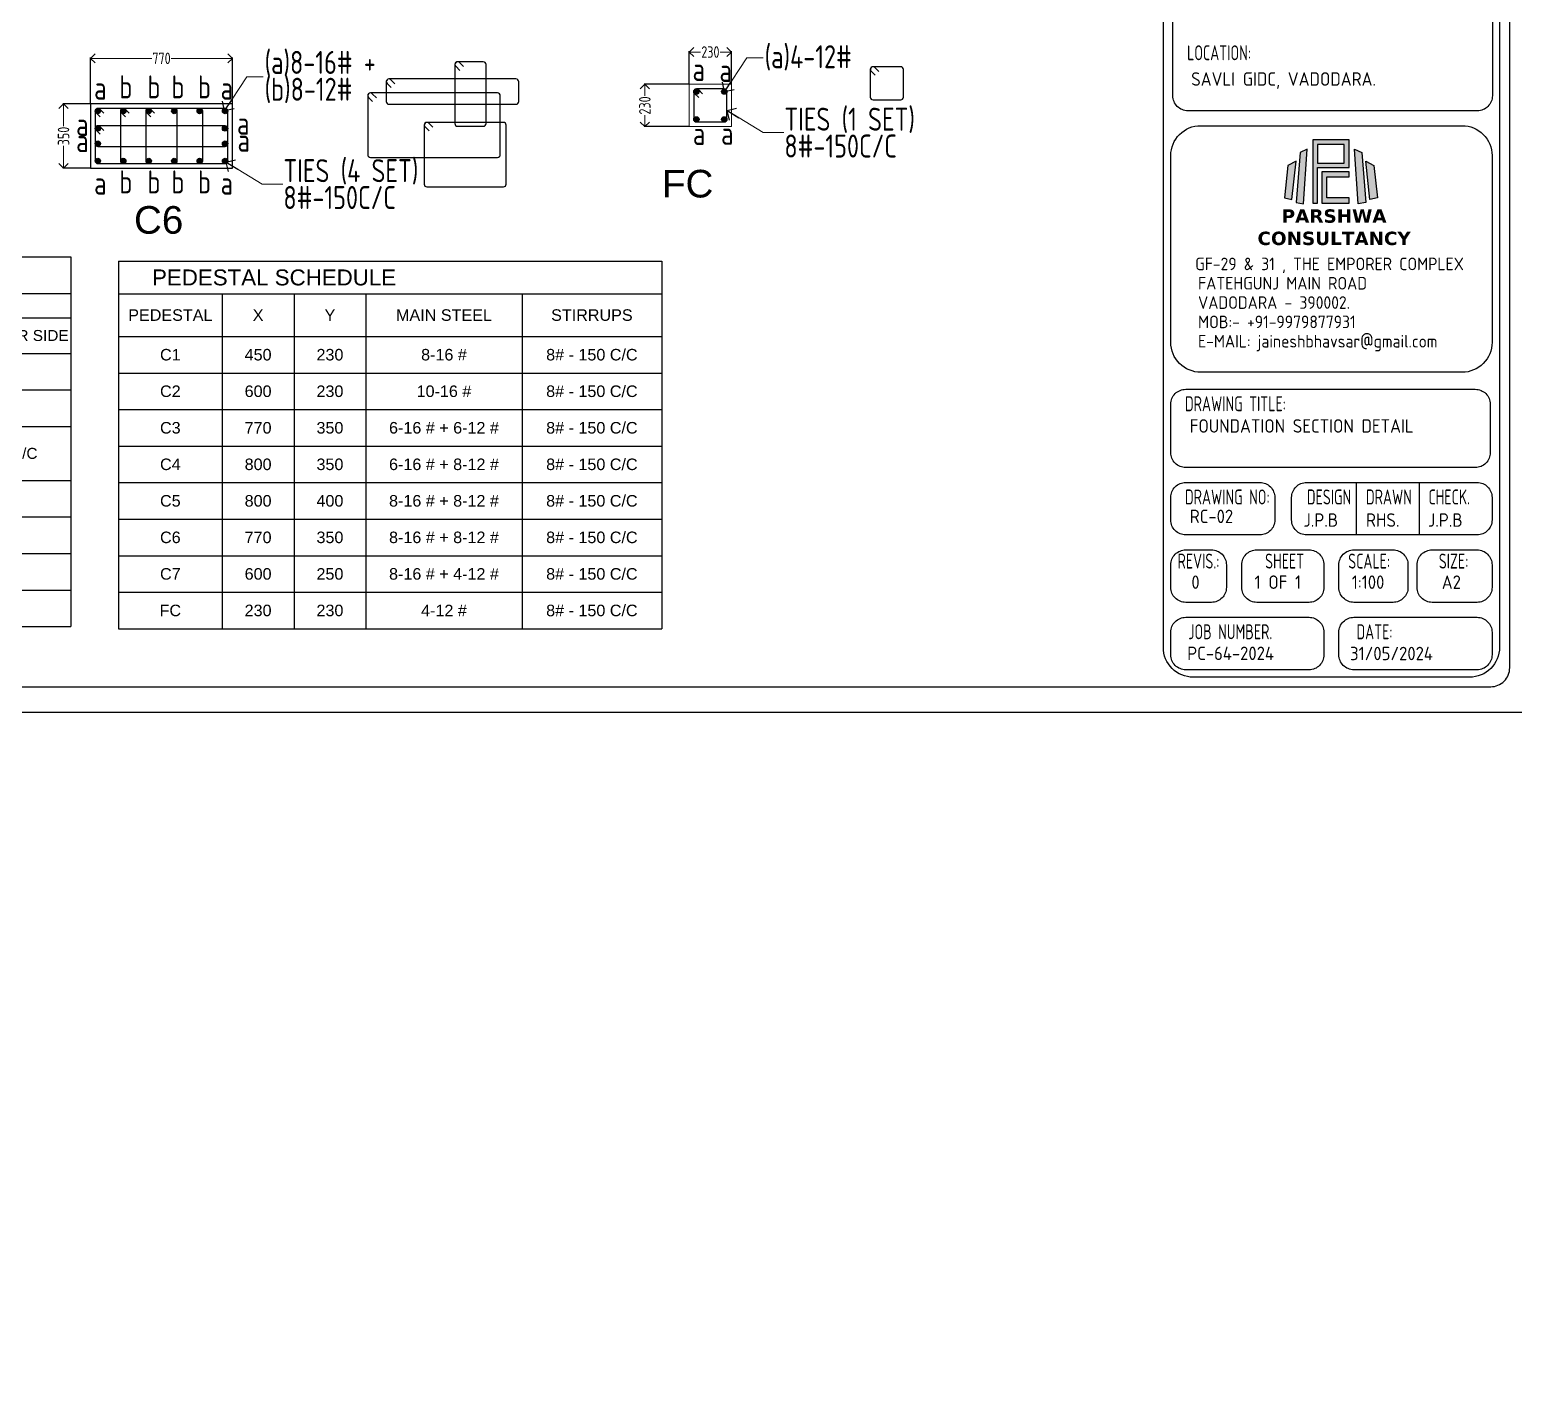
# Model space of a CAD drawing. Header units: inches. Extents: x -605 to 2991212, y -2872845 to 0.
# Drawn here: x 2394720 to 2426981, y -2434046 to -2404526 of the extents above; entities that cross this region are included whole.
import ezdxf
from ezdxf import colors
from ezdxf.entities.mleader import LeaderData, LeaderLine
from ezdxf.math import Vec2, Vec3

# ---------------------------------------------------------------- set-up
doc = ezdxf.new("R2010")
doc.units = ezdxf.units.IN
doc.header["$LTSCALE"] = 600
doc.header["$MEASUREMENT"] = 0
for name, color, linetype, lineweight in [('rDIMension', 1, 'Continuous', 18), ('rRCC 2', 40, 'Continuous', 15), ('rREINF 1', 1, 'Continuous', 25), ('rREINF 2', 4, 'Continuous', 25), ('rSHEET', 2, 'Continuous', 30)]:
    doc.layers.add(name, color=color, linetype=linetype, lineweight=lineweight)
doc.layers.add('see level', color=2, linetype='Continuous')
doc.styles.add('DIM', font='geniso.shx', dxfattribs={"width": 0.85})
doc.styles.get("Standard").update_dxf_attribs({"font": 'arial.ttf'})
doc.styles.add('TEXT3', font='geniso.shx')
doc.styles.add('TEXT3 0.75NA', font='geniso.shx', dxfattribs={"width": 0.75})
doc.dimstyles.new('ST-150', dxfattribs={"dimscale": 75, "dimtxt": 3, "dimasz": 2, "dimexe": 0.18, "dimexo": 0.0625, "dimgap": 0.2, "dimtad": 0, "dimdec": 0, "dimlfac": 2, "dimzin": 0, "dimdsep": 46, "dimtxsty": 'DIM', "dimblk": 'OPEN90', "dimcen": 0.09, "dimclrd": 256, "dimclrt": 7, "dimadec": 0, "dimazin": 0, "dimtfac": 1, "dimtdec": 0, "dimtofl": 0, "dimtmove": 0, "dimatfit": 3, "dimldrblk": 'OPEN90', "dimfxl": 1, "dimtolj": 1, "dimtzin": 0, "dimlwd": -1, "dimarcsym": 0})
doc.dimstyles.new('ST-25', dxfattribs={"dimscale": 100, "dimtxt": 2.5, "dimasz": 2, "dimexe": 0.18, "dimexo": 0.0625, "dimgap": 0.2, "dimtad": 0, "dimdec": 0, "dimlfac": 0.25, "dimzin": 0, "dimdsep": 46, "dimtxsty": 'DIM', "dimblk": 'OPEN90', "dimcen": 0.09, "dimclrd": 256, "dimclrt": 7, "dimadec": 0, "dimazin": 0, "dimtfac": 1, "dimtdec": 0, "dimtofl": 0, "dimtmove": 0, "dimatfit": 3, "dimldrblk": 'OPEN90', "dimfxl": 1, "dimtolj": 1, "dimtzin": 0, "dimlwd": -1, "dimarcsym": 0})

# ---------------------------------------------------------------- blocks, each defined once
blk = doc.blocks.new('Q')
at = {"linetype": 'Continuous', "ltscale": 0.5}
h = blk.add_hatch(color=10, dxfattribs=at)
h.dxf.hatch_style = 1
h.paths.add_polyline_path([(7.87, 17.31), (7.27, 9.83), (8.41, 9.62), (8.96, 17.82)])
h.paths.add_polyline_path([(17.1, 17.31), (17.7, 9.83), (16.56, 9.62), (16.01, 17.82)])
h = blk.add_hatch(color=152, dxfattribs=at)
h.dxf.hatch_style = 1
h.paths.add_polyline_path([(9.79, 19.18), (9.79, 9.76), (10.5, 9.76), (10.5, 15.05), (15.19, 15.05), (15.19, 19.18)])
h.paths.add_polyline_path([(10.5, 18.5), (10.5, 15.72), (14.45, 15.72), (14.45, 18.5)], flags=16)
h = blk.add_hatch(color=152, dxfattribs=at)
h.dxf.hatch_style = 1
h.paths.add_polyline_path([(6.07, 15.37), (5.53, 10.52), (6.67, 10.29), (7.27, 16.02)])
h.paths.add_polyline_path([(18.9, 15.37), (19.44, 10.52), (18.3, 10.29), (17.7, 16.02)])
h = blk.add_hatch(color=152, dxfattribs=at)
h.dxf.hatch_style = 1
h.paths.add_polyline_path([(11.15, 14.43), (11.15, 9.76), (15.19, 9.76), (15.19, 10.52), (11.87, 10.52), (11.87, 13.69), (15.19, 13.69), (15.19, 14.43)])
at = {"color": 10, "linetype": 'Continuous'}
for points in [[(7.87, 17.31), (7.27, 9.83), (8.41, 9.62), (8.96, 17.82), (7.87, 17.31)], [(17.1, 17.31), (17.7, 9.83), (16.56, 9.62), (16.01, 17.82), (17.1, 17.31)]]:
    blk.add_lwpolyline(points, dxfattribs=at)
at = {"color": 152, "linetype": 'Continuous'}
for points in [[(9.79, 19.18), (9.79, 9.76), (10.5, 9.76), (10.5, 15.05), (15.19, 15.05), (15.19, 19.18), (9.79, 19.18)], [(10.5, 18.5), (10.5, 15.72), (14.45, 15.72), (14.45, 18.5), (10.5, 18.5)], [(6.07, 15.37), (5.53, 10.52), (6.67, 10.29), (7.27, 16.02), (6.07, 15.37)], [(18.9, 15.37), (19.44, 10.52), (18.3, 10.29), (17.7, 16.02), (18.9, 15.37)], [(11.15, 14.43), (11.15, 9.76), (15.19, 9.76), (15.19, 10.52), (11.87, 10.52), (11.87, 13.69), (15.19, 13.69), (15.19, 14.43), (11.15, 14.43)]]:
    blk.add_lwpolyline(points, dxfattribs=at)
at = {"linetype": 'Continuous', "insert": (1.32, 8.82), "char_height": 2, "attachment_point": 1}
blk.add_mtext_dynamic_manual_height_columns('\\pxqc;{\\fVerdana|b1|i0|c0|p34;\\C152;PARSHWA\\PCONSULTANCY }', width=23.282, gutter_width=1, heights=[6.3], dxfattribs=at)
blk = doc.blocks.new('*T886')
at = {"layer": 'see level', "color": 0, "linetype": 'ByBlock', "lineweight": -2}
for p, q in [((0, 0), (24942, 0)), ((0, 0), (0, -2099)), ((24942, 0), (24942, -8034)), ((0, -798), (24942, -798)), ((2401, -798), (2401, -2099)), ((4165, -798), (4165, -2099)), ((5929, -798), (5929, -2099)), ((7693, -798), (7693, -2099)), ((9457, -798), (9457, -2099)), ((11221, -798), (11221, -8034)), ((18082, -798), (18082, -8034)), ((11221, -1323), (24942, -1323)), ((14651, -1323), (14651, -8034)), ((21512, -1323), (21512, -8034)), ((0, -2099), (24942, -2099)), ((0, -2099), (0, -8034)), ((2401, -2099), (2401, -8034)), ((4165, -2099), (4165, -8034)), ((5929, -2099), (5929, -8034)), ((7693, -2099), (7693, -8034)), ((9457, -2099), (9457, -8034)), ((0, -2893), (24942, -2893)), ((0, -3686), (24942, -3686)), ((0, -4859), (24942, -4859)), ((0, -5653), (24942, -5653)), ((0, -6447), (24942, -6447)), ((0, -7241), (24942, -7241)), ((0, -8034), (24942, -8034))]:
    blk.add_line(p, q, dxfattribs=at)
at = {"layer": 'see level', "color": 0, "linetype": 'ByBlock'}
for s, insert, char_height, width, attachment_point in [('     FOUNDATION SCHEDULE', (63, -399), 392.01, 24815.27, 4), ('REINFORCEMENT AT BOTTOM ', (14651, -1060), 239.08, 6733.73, 5), ('REINFORCEMENT AT TOP ', (21512, -1060), 239.08, 6733.73, 5), ('FOOTING', (1201, -1449), 239.1, 2274.94, 5), ('L', (3283, -1449), 239, 1637.66, 5), ('B', (5047, -1449), 239, 1637.66, 5), ('C', (6811, -1449), 239, 1637.66, 5), ('D', (8575, -1449), 239, 1637.66, 5), ('MIX.', (10339, -1449), 239.1, 1637.66, 5), ('// TO LONGER SIDE', (12936, -1711), 239.08, 3303.68, 5), ('// TO SHORTER SIDE', (16367, -1711), 239.08, 3303.68, 5), ('// TO LONGER SIDE', (19797, -1711), 239.08, 3303.68, 5), ('// TO SHORTER SIDE', (23227, -1711), 239.08, 3303.68, 5), ('F1', (1201, -2496), 239.1, 2274.94, 5), ('1600', (3283, -2496), 239.1, 1637.66, 5), ('1800', (5047, -2496), 239.1, 1637.66, 5), ('230', (6811, -2496), 239.1, 1637.66, 5), ('450', (8575, -2496), 239.1, 1637.66, 5), ('M25', (10339, -2496), 239.1, 1637.66, 5), ('10# - 150C/C', (12936, -2496), 239.08, 3303.68, 5), ('10# - 150C/C', (16367, -2496), 239.08, 3303.68, 5), ('-', (19797, -2496), 239, 3303.68, 5), ('-', (23227, -2496), 239, 3303.68, 5), ('F2', (1201, -3290), 239.1, 2274.94, 5), ('1800', (3283, -3290), 239.1, 1637.66, 5), ('2000', (5047, -3290), 239.1, 1637.66, 5), ('230', (6811, -3290), 239.1, 1637.66, 5), ('600', (8575, -3290), 239.1, 1637.66, 5), ('M25', (10339, -3290), 239.1, 1637.66, 5), ('10# - 150C/C', (12936, -3290), 239.08, 3303.68, 5), ('10# - 150C/C', (16367, -3290), 239.08, 3303.68, 5), ('-', (19797, -3290), 239, 3303.68, 5), ('-', (23227, -3290), 239, 3303.68, 5), ('F3A,F3B,F3C,F3D,F3E,F3F', (1201, -4273), 239.08, 2274.94, 5), ('2200', (3283, -4273), 239.1, 1637.66, 5), ('3000', (5047, -4273), 239.1, 1637.66, 5), ('500', (6811, -4273), 239.1, 1637.66, 5), ('500', (8575, -4273), 239.1, 1637.66, 5), ('M25', (10339, -4273), 239.1, 1637.66, 5), ('12# - 150C/C', (12936, -4273), 239.08, 3303.68, 5), ('12# - 150C/C', (16367, -4273), 239.08, 3303.68, 5), ('10# - 150C/C', (19797, -4273), 239.08, 3303.68, 5), ('10# - 150C/C', (23227, -4273), 239.08, 3303.68, 5), ('F4', (1201, -5256), 239.1, 2274.94, 5), ('2000', (3283, -5256), 239.1, 1637.66, 5), ('2400', (5047, -5256), 239.1, 1637.66, 5), ('230', (6811, -5256), 239.1, 1637.66, 5), ('600', (8575, -5256), 239.1, 1637.66, 5), ('M25', (10339, -5256), 239.1, 1637.66, 5), ('10# - 150C/C', (12936, -5256), 239.08, 3303.68, 5), ('10# - 150C/C', (16367, -5256), 239.08, 3303.68, 5), ('-', (19797, -5256), 239, 3303.68, 5), ('-', (23227, -5256), 239, 3303.68, 5), ('F5', (1201, -6050), 239.1, 2274.94, 5), ('2300', (3283, -6050), 239.1, 1637.66, 5), ('2700', (5047, -6050), 239.1, 1637.66, 5), ('230', (6811, -6050), 239.1, 1637.66, 5), ('750', (8575, -6050), 239.1, 1637.66, 5), ('M25', (10339, -6050), 239.1, 1637.66, 5), ('12# - 150C/C', (12936, -6050), 239.08, 3303.68, 5), ('12# - 150C/C', (16367, -6050), 239.08, 3303.68, 5), ('-', (19797, -6050), 239, 3303.68, 5), ('-', (23227, -6050), 239, 3303.68, 5), ('F6', (1201, -6844), 239.1, 2274.94, 5), ('2100', (3283, -6844), 239.1, 1637.66, 5), ('2500', (5047, -6844), 239.1, 1637.66, 5), ('230', (6811, -6844), 239.1, 1637.66, 5), ('750', (8575, -6844), 239.1, 1637.66, 5), ('M25', (10339, -6844), 239.1, 1637.66, 5), ('12# - 150C/C', (12936, -6844), 239.08, 3303.68, 5), ('12# - 150C/C', (16367, -6844), 239.08, 3303.68, 5), ('-', (19797, -6844), 239, 3303.68, 5), ('-', (23227, -6844), 239, 3303.68, 5), ('F7', (1201, -7638), 239.1, 2274.94, 5), ('1800', (3283, -7638), 239.1, 1637.66, 5), ('1800', (5047, -7638), 239.1, 1637.66, 5), ('230', (6811, -7638), 239.1, 1637.66, 5), ('450', (8575, -7638), 239.1, 1637.66, 5), ('M25', (10339, -7638), 239.1, 1637.66, 5), ('10# - 150C/C', (12936, -7638), 239.08, 3303.68, 5), ('10# - 150C/C', (16367, -7638), 239.08, 3303.68, 5), ('-', (19797, -7638), 239, 3303.68, 5), ('-', (23227, -7638), 239, 3303.68, 5)]:
    blk.add_mtext(s, dxfattribs=dict(at, insert=insert, char_height=char_height, width=width, attachment_point=attachment_point))
blk = doc.blocks.new('*T890')
at = {"layer": 'see level', "color": 0, "linetype": 'ByBlock', "lineweight": -2}
for p, q in [((0, 0), (11805, 0)), ((0, 0), (0, -1634)), ((11805, 0), (11805, -7985)), ((0, -706), (11805, -706)), ((2254, -706), (2254, -1634)), ((3815, -706), (3815, -1634)), ((5376, -706), (5376, -1634)), ((8770, -706), (8770, -1634)), ((0, -1634), (11805, -1634)), ((0, -1634), (0, -7985)), ((2254, -1634), (2254, -7985)), ((3815, -1634), (3815, -7985)), ((5376, -1634), (5376, -7985)), ((8770, -1634), (8770, -7985)), ((0, -2428), (11805, -2428)), ((0, -3222), (11805, -3222)), ((0, -4016), (11805, -4016)), ((0, -4809), (11805, -4809)), ((0, -5603), (11805, -5603)), ((0, -6397), (11805, -6397)), ((0, -7191), (11805, -7191)), ((0, -7985), (11805, -7985))]:
    blk.add_line(p, q, dxfattribs=at)
at = {"layer": 'see level', "color": 0, "linetype": 'ByBlock'}
for s, insert, char_height, width, attachment_point in [('     PEDESTAL SCHEDULE', (56, -353), 346.86, 11693.15, 4), ('PEDESTAL', (1127, -1170), 250.9, 2142.16, 5), ('X', (3034, -1170), 251, 1449.05, 5), ('Y', (4595, -1170), 251, 1449.05, 5), ('MAIN STEEL', (7073, -1170), 250.9, 3282.45, 5), ('STIRRUPS', (10287, -1170), 250.9, 2923.19, 5), ('C1', (1127, -2031), 250.9, 2142.16, 5), ('450', (3034, -2031), 250.9, 1449.05, 5), ('230', (4595, -2031), 250.9, 1449.05, 5), ('8-16 #', (7073, -2031), 250.9, 3282.45, 5), ('8# - 150 C/C', (10287, -2031), 250.93, 2923.19, 5), ('C2', (1127, -2825), 250.9, 2142.16, 5), ('600', (3034, -2825), 250.9, 1449.05, 5), ('230', (4595, -2825), 250.9, 1449.05, 5), ('10-16 #', (7073, -2825), 250.9, 3282.45, 5), ('8# - 150 C/C', (10287, -2825), 250.93, 2923.19, 5), ('C3', (1127, -3619), 250.9, 2142.16, 5), ('770', (3034, -3619), 250.9, 1449.05, 5), ('350', (4595, -3619), 250.9, 1449.05, 5), ('6-16 # + 6-12 #', (7073, -3619), 250.93, 3282.45, 5), ('8# - 150 C/C', (10287, -3619), 250.93, 2923.19, 5), ('C4', (1127, -4413), 250.9, 2142.16, 5), ('800', (3034, -4413), 250.9, 1449.05, 5), ('350', (4595, -4413), 250.9, 1449.05, 5), ('6-16 # + 8-12 #', (7073, -4413), 250.93, 3282.45, 5), ('8# - 150 C/C', (10287, -4413), 250.93, 2923.19, 5), ('C5', (1127, -5206), 250.9, 2142.16, 5), ('800', (3034, -5206), 250.9, 1449.05, 5), ('400', (4595, -5206), 250.9, 1449.05, 5), ('8-16 # + 8-12 #', (7073, -5206), 250.93, 3282.45, 5), ('8# - 150 C/C', (10287, -5206), 250.93, 2923.19, 5), ('C6', (1127, -6000), 250.9, 2142.16, 5), ('770', (3034, -6000), 250.9, 1449.05, 5), ('350', (4595, -6000), 250.9, 1449.05, 5), ('8-16 # + 8-12 #', (7073, -6000), 250.93, 3282.45, 5), ('8# - 150 C/C', (10287, -6000), 250.93, 2923.19, 5), ('C7', (1127, -6794), 250.9, 2142.16, 5), ('600', (3034, -6794), 250.9, 1449.05, 5), ('250', (4595, -6794), 250.9, 1449.05, 5), ('8-16 # + 4-12 #', (7073, -6794), 250.93, 3282.45, 5), ('8# - 150 C/C', (10287, -6794), 250.93, 2923.19, 5), ('FC', (1127, -7588), 250.9, 2142.16, 5), ('230', (3034, -7588), 250.9, 1449.05, 5), ('230', (4595, -7588), 250.9, 1449.05, 5), ('4-12 #', (7073, -7588), 250.9, 3282.45, 5), ('8# - 150 C/C', (10287, -7588), 250.93, 2923.19, 5)]:
    blk.add_mtext(s, dxfattribs=dict(at, insert=insert, char_height=char_height, width=width, attachment_point=attachment_point))
blk = doc.blocks.new('_Open90')
at = {"color": 0, "linetype": 'ByBlock', "lineweight": -2}
for p, q in [((0, 0), (-1, 0)), ((-0.5, 0.5), (0, 0)), ((0, 0), (-0.5, -0.5))]:
    blk.add_line(p, q, dxfattribs=at)
blk = doc.blocks.new('*D817')
at = {"layer": 'Defpoints', "color": 0, "linetype": 'ByBlock'}
for p in [(2396044, -2405149), (2396044, -2406137), (2399124, -2406137)]:
    blk.add_point(p, dxfattribs=at)
at = {"layer": 'rDIMension', "color": 0, "lineweight": -2}
for p, q in [((2396044, -2406130), (2396044, -2405131)), ((2399124, -2406130), (2399124, -2405131))]:
    blk.add_line(p, q, dxfattribs=at)
at = {"layer": 'rDIMension'}
for p, q in [((2396244, -2405149), (2397372, -2405149)), ((2398924, -2405149), (2397795, -2405149))]:
    blk.add_line(p, q, dxfattribs=at)
at = {"layer": 'rDIMension', "linetype": 'ByBlock', "xscale": 200, "yscale": 200, "zscale": 200, "rotation": 180}
blk.add_blockref('_Open90', (2396044, -2405149), dxfattribs=at)
at = {"layer": 'rDIMension', "linetype": 'ByBlock', "xscale": 200, "yscale": 200, "zscale": 200}
blk.add_blockref('_Open90', (2399124, -2405149), dxfattribs=at)
at = {"layer": 'rDIMension', "color": 7, "linetype": 'ByBlock', "insert": (2397584, -2405149), "char_height": 250, "attachment_point": 5, "style": 'DIM'}
blk.add_mtext('\\A1;770', dxfattribs=at)
blk = doc.blocks.new('*D818')
at = {"layer": 'Defpoints', "color": 0, "linetype": 'ByBlock'}
for p in [(2396044, -2406137), (2395455, -2407537), (2396044, -2407537)]:
    blk.add_point(p, dxfattribs=at)
at = {"layer": 'rDIMension', "color": 0, "lineweight": -2}
for p, q in [((2396038, -2406137), (2395437, -2406137)), ((2396038, -2407537), (2395437, -2407537))]:
    blk.add_line(p, q, dxfattribs=at)
at = {"layer": 'rDIMension'}
for p, q in [((2395455, -2406337), (2395455, -2406625)), ((2395455, -2407337), (2395455, -2407048))]:
    blk.add_line(p, q, dxfattribs=at)
at = {"layer": 'rDIMension', "linetype": 'ByBlock', "xscale": 200, "yscale": 200, "zscale": 200}
for p, rotation in [((2395455, -2406137), 90), ((2395455, -2407537), 270)]:
    blk.add_blockref('_Open90', p, dxfattribs=dict(at, rotation=rotation))
at = {"layer": 'rDIMension', "color": 7, "linetype": 'ByBlock', "insert": (2395455, -2406837), "char_height": 250, "attachment_point": 5, "rotation": 90, "style": 'DIM'}
blk.add_mtext('\\A1;350', dxfattribs=at)
blk = doc.blocks.new('*D823')
at = {"layer": 'Defpoints', "color": 0, "linetype": 'ByBlock'}
for p in [(2409051, -2405012), (2409051, -2405712), (2409971, -2405712)]:
    blk.add_point(p, dxfattribs=at)
at = {"layer": 'rDIMension', "color": 0, "lineweight": -2}
for p, q in [((2409051, -2405706), (2409051, -2404994)), ((2409971, -2405706), (2409971, -2404994))]:
    blk.add_line(p, q, dxfattribs=at)
at = {"layer": 'rDIMension'}
for p, q in [((2409251, -2405012), (2409299, -2405012)), ((2409771, -2405012), (2409722, -2405012))]:
    blk.add_line(p, q, dxfattribs=at)
at = {"layer": 'rDIMension', "linetype": 'ByBlock', "xscale": 200, "yscale": 200, "zscale": 200, "rotation": 180}
blk.add_blockref('_Open90', (2409051, -2405012), dxfattribs=at)
at = {"layer": 'rDIMension', "linetype": 'ByBlock', "xscale": 200, "yscale": 200, "zscale": 200}
blk.add_blockref('_Open90', (2409971, -2405012), dxfattribs=at)
at = {"layer": 'rDIMension', "color": 7, "linetype": 'ByBlock', "insert": (2409511, -2405012), "char_height": 250, "attachment_point": 5, "style": 'DIM'}
blk.add_mtext('\\A1;230', dxfattribs=at)
blk = doc.blocks.new('*D824')
at = {"layer": 'Defpoints', "color": 0, "linetype": 'ByBlock'}
for p in [(2409051, -2405712), (2408087, -2406632), (2409051, -2406632)]:
    blk.add_point(p, dxfattribs=at)
at = {"layer": 'rDIMension', "color": 0, "lineweight": -2}
for p, q in [((2409044, -2405712), (2408069, -2405712)), ((2409044, -2406632), (2408069, -2406632))]:
    blk.add_line(p, q, dxfattribs=at)
at = {"layer": 'rDIMension'}
for p, q in [((2408087, -2405912), (2408087, -2405960)), ((2408087, -2406432), (2408087, -2406383))]:
    blk.add_line(p, q, dxfattribs=at)
at = {"layer": 'rDIMension', "linetype": 'ByBlock', "xscale": 200, "yscale": 200, "zscale": 200}
for p, rotation in [((2408087, -2405712), 90), ((2408087, -2406632), 270)]:
    blk.add_blockref('_Open90', p, dxfattribs=dict(at, rotation=rotation))
at = {"layer": 'rDIMension', "color": 7, "linetype": 'ByBlock', "insert": (2408087, -2406172), "char_height": 250, "attachment_point": 5, "rotation": 90, "style": 'DIM'}
blk.add_mtext('\\A1;230', dxfattribs=at)
blk = doc.blocks.new('_DotBlank')
at = {"color": 0, "linetype": 'ByBlock', "lineweight": -2}
blk.add_line((-0.5, 0), (-1, 0), dxfattribs=at)
blk.add_circle((0, 0), 0.5, dxfattribs=at)

msp = doc.modelspace()

# ---------------------------------------------------------------- hatches: boundary and pattern name
at = {"layer": 'rREINF 2'}
h = msp.add_hatch(color=256, dxfattribs=at)
h.dxf.hatch_style = 1
h.paths.add_polyline_path([(2409266, -2405870.6, 1), (2409150.7, -2405870.6, 1)])
h = msp.add_hatch(color=256, dxfattribs=at)
h.dxf.hatch_style = 1
h.paths.add_polyline_path([(2409870.7, -2405870.6, 1), (2409755.4, -2405870.6, 1)])
h = msp.add_hatch(color=256, dxfattribs=at)
h.dxf.hatch_style = 1
h.paths.add_polyline_path([(2396259.1, -2406294.2, 1), (2396143.8, -2406294.2, 1)])
h = msp.add_hatch(color=256, dxfattribs=at)
h.dxf.hatch_style = 1
h.paths.add_polyline_path([(2396812, -2406294.2, 1), (2396696.7, -2406294.2, 1)])
h = msp.add_hatch(color=256, dxfattribs=at)
h.dxf.hatch_style = 1
h.paths.add_polyline_path([(2397364.9, -2406294.2, 1), (2397249.6, -2406294.2, 1)])
h = msp.add_hatch(color=256, dxfattribs=at)
h.dxf.hatch_style = 1
h.paths.add_polyline_path([(2397917.9, -2406294.2, 1), (2397802.6, -2406294.2, 1)])
h = msp.add_hatch(color=256, dxfattribs=at)
h.dxf.hatch_style = 1
h.paths.add_polyline_path([(2398470.8, -2406294.2, 1), (2398355.5, -2406294.2, 1)])
h = msp.add_hatch(color=256, dxfattribs=at)
h.dxf.hatch_style = 1
h.paths.add_polyline_path([(2398908.4, -2406294.2, -1), (2399023.8, -2406294.2, -1)])
h = msp.add_hatch(color=256, dxfattribs=at)
h.dxf.hatch_style = 1
h.paths.add_polyline_path([(2396259.1, -2406672.5, 1), (2396143.8, -2406672.5, 1)])
h = msp.add_hatch(color=256, dxfattribs=at)
h.dxf.hatch_style = 1
h.paths.add_polyline_path([(2398908.4, -2406672.5, -1), (2399023.8, -2406672.5, -1)])
h = msp.add_hatch(color=256, dxfattribs=at)
h.dxf.hatch_style = 1
h.paths.add_polyline_path([(2409266, -2406474.2, 1), (2409150.7, -2406474.2, 1)])
h = msp.add_hatch(color=256, dxfattribs=at)
h.dxf.hatch_style = 1
h.paths.add_polyline_path([(2409870.7, -2406474.2, 1), (2409755.4, -2406474.2, 1)])
h = msp.add_hatch(color=256, dxfattribs=at)
h.dxf.hatch_style = 1
h.paths.add_polyline_path([(2396259.1, -2407000.7, 1), (2396143.8, -2407000.7, 1)])
h = msp.add_hatch(color=256, dxfattribs=at)
h.dxf.hatch_style = 1
h.paths.add_polyline_path([(2398908.4, -2407000.7, -1), (2399023.8, -2407000.7, -1)])
h = msp.add_hatch(color=256, dxfattribs=at)
h.dxf.hatch_style = 1
h.paths.add_polyline_path([(2396259.1, -2407378.9, 1), (2396143.8, -2407378.9, 1)])
h = msp.add_hatch(color=256, dxfattribs=at)
h.dxf.hatch_style = 1
h.paths.add_polyline_path([(2396812, -2407378.9, -1), (2396696.7, -2407378.9, -1)])
h = msp.add_hatch(color=256, dxfattribs=at)
h.dxf.hatch_style = 1
h.paths.add_polyline_path([(2397364.9, -2407378.9, -1), (2397249.6, -2407378.9, -1)])
h = msp.add_hatch(color=256, dxfattribs=at)
h.dxf.hatch_style = 1
h.paths.add_polyline_path([(2397917.9, -2407378.9, -1), (2397802.6, -2407378.9, -1)])
h = msp.add_hatch(color=256, dxfattribs=at)
h.dxf.hatch_style = 1
h.paths.add_polyline_path([(2398470.8, -2407378.9, -1), (2398355.5, -2407378.9, -1)])
h = msp.add_hatch(color=256, dxfattribs=at)
h.dxf.hatch_style = 1
h.paths.add_polyline_path([(2398908.4, -2407378.9, -1), (2399023.8, -2407378.9, -1)])

# ---------------------------------------------------------------- linework, layer by layer
at = {"color": 6, "linetype": 'ByBlock'}
msp.add_lwpolyline([(2399123.8, -2407536.6), (2399123.8, -2406136.6), (2396043.8, -2406136.6), (2396043.8, -2407536.6)], close=True, dxfattribs=at)
at = {"layer": 'rRCC 2', "color": 6}
msp.add_lwpolyline([(2409970.7, -2405711.8), (2409050.7, -2405711.8), (2409050.7, -2406631.8), (2409970.7, -2406631.8)], close=True, dxfattribs=at)
at = {"layer": 'rREINF 1'}
for points in [[(2404636.9, -2406563.9), (2404636.9, -2405283.9, 0.4142136), (2404576.9, -2405223.9), (2404018, -2405223.9, 0.4142136), (2403958, -2405283.9), (2403958, -2406563.9, 0.4142136), (2404018, -2406623.9), (2404576.9, -2406623.9, 0.4142136)], [(2413646.2, -2405330.8), (2413046.2, -2405330.8, 0.4142136), (2412986.2, -2405390.8), (2412986.2, -2405990.8, 0.4142136), (2413046.2, -2406050.8), (2413646.2, -2406050.8, 0.4142136), (2413706.2, -2405990.8), (2413706.2, -2405390.8, 0.4142136)], [(2405347.1, -2406086.7), (2405347.1, -2405656.9, 0.4142136), (2405287.1, -2405596.9), (2402527.1, -2405596.9, 0.4142136), (2402467.1, -2405656.9), (2402467.1, -2406086.7, 0.4142136), (2402527.1, -2406146.7), (2405287.1, -2406146.7, 0.4142136)], [(2404944.8, -2407241.6), (2404944.8, -2405961.6, 0.4142136), (2404884.8, -2405901.6), (2402124.8, -2405901.6, 0.4142136), (2402064.8, -2405961.6), (2402064.8, -2407241.6, 0.4142136), (2402124.8, -2407301.6), (2404884.8, -2407301.6, 0.4142136)], [(2409810.7, -2405811.8), (2409210.7, -2405811.8, 0.4142136), (2409150.7, -2405871.8), (2409150.7, -2406471.8, 0.4142136), (2409210.7, -2406531.8), (2409810.7, -2406531.8, 0.4142136), (2409870.7, -2406471.8), (2409870.7, -2405871.8, 0.4142136)], [(2399023.8, -2407376.6), (2399023.8, -2406296.6, 0.4142136), (2398963.8, -2406236.6), (2396203.8, -2406236.6, 0.4142136), (2396143.8, -2406296.6), (2396143.8, -2407376.6, 0.4142136), (2396203.8, -2407436.6), (2398963.8, -2407436.6, 0.4142136)], [(2398478.8, -2407376.6), (2398478.8, -2406296.6, 0.4142136), (2398418.8, -2406236.6), (2396756.4, -2406236.6, 0.4142136), (2396696.4, -2406296.6), (2396696.4, -2407376.6, 0.4142136), (2396756.4, -2407436.6), (2398418.8, -2407436.6, 0.4142136)], [(2397925.8, -2407376.6), (2397925.8, -2406296.6, 0.4142136), (2397865.8, -2406236.6), (2397306.8, -2406236.6, 0.4142136), (2397246.8, -2406296.6), (2397246.8, -2407376.6, 0.4142136), (2397306.8, -2407436.6), (2397865.8, -2407436.6, 0.4142136)], [(2399023.8, -2407004), (2399023.8, -2406674.3, 0.4142136), (2398963.8, -2406614.3), (2396203.8, -2406614.3, 0.4142136), (2396143.8, -2406674.3), (2396143.8, -2407004, 0.4142136), (2396203.8, -2407064), (2398963.8, -2407064, 0.4142136)], [(2405073.8, -2407881.1), (2405073.8, -2406601.1, 0.4142136), (2405013.8, -2406541.1), (2403351.4, -2406541.1, 0.4142136), (2403291.4, -2406601.1), (2403291.4, -2407881.1, 0.4142136), (2403351.4, -2407941.1), (2405013.8, -2407941.1, 0.4142136)]]:
    msp.add_lwpolyline(points, format="xyb", close=True, dxfattribs=at)
for points in [[(2404146.2, -2405327.8), (2404058, -2405239.7, 1), (2403976.5, -2405321.2), (2404064.6, -2405409.3)], [(2413174.3, -2405435.8), (2413086.2, -2405347.7, 1), (2413004.7, -2405429.3), (2413092.8, -2405517.4)], [(2402655.3, -2405700.8), (2402567.2, -2405612.7, 1), (2402485.6, -2405694.2), (2402573.7, -2405782.4)], [(2402252.9, -2406005.4), (2402164.8, -2405917.3, 1), (2402083.3, -2405998.9), (2402171.4, -2406087)], [(2409338.8, -2405916.8), (2409250.7, -2405828.7, 1), (2409169.2, -2405910.3), (2409257.3, -2405998.4)], [(2396331.9, -2406340.4), (2396243.8, -2406252.3, 1), (2396162.3, -2406333.9), (2396250.4, -2406422)], [(2396884.6, -2406340.4), (2396796.5, -2406252.3, 1), (2396714.9, -2406333.9), (2396803, -2406422)], [(2397435, -2406340.4), (2397346.9, -2406252.3, 1), (2397265.3, -2406333.9), (2397353.4, -2406422)], [(2396331.9, -2406718.2), (2396243.8, -2406630, 1), (2396162.3, -2406711.6), (2396250.4, -2406799.7)], [(2403479.5, -2406644.9), (2403391.4, -2406556.8, 1), (2403309.9, -2406638.4), (2403398, -2406726.5)]]:
    msp.add_lwpolyline(points, format="xyb", dxfattribs=at)
at = {"layer": 'rREINF 2'}
for centre in [(2409208.3, -2405870.6), (2409813, -2405870.6), (2396201.4, -2406294.2), (2396754.4, -2406294.2), (2397307.3, -2406294.2), (2397860.2, -2406294.2), (2398413.2, -2406294.2), (2398966.1, -2406294.2), (2396201.4, -2406672.5), (2398966.1, -2406672.5), (2409208.3, -2406474.2), (2409813, -2406474.2), (2396201.4, -2407000.7), (2398966.1, -2407000.7), (2396201.4, -2407378.9), (2396754.4, -2407378.9), (2397307.3, -2407378.9), (2397860.2, -2407378.9), (2398413.2, -2407378.9), (2398966.1, -2407378.9)]:
    msp.add_circle(centre, 57.7, dxfattribs=at)
at = {"layer": 'rSHEET'}
for p, q in [((2423545.8, -2414364.2), (2423545.8, -2415504.3)), ((2424911.7, -2414364.2), (2424911.7, -2415504.3))]:
    msp.add_line(p, q, dxfattribs=at)
msp.add_lwpolyline([(2369574.4, -2419352.8), (2427431.8, -2419352.8), (2427431.8, -2378443.5), (2369574.4, -2378443.5)], close=True, dxfattribs=at)
for points in [[(2370538.7, -2418802.8), (2426467.5, -2418802.8, 0.4142136), (2426880.7, -2418389.5), (2426880.7, -2379406.7, 0.4142136), (2426467.5, -2378993.4), (2370538.7, -2378993.4, 0.4142136), (2370125.4, -2379406.7), (2370125.4, -2418389.5, 0.4142136)], [(2419354.1, -2390490), (2426659.1, -2390490), (2426659.1, -2417946.9, -0.4142136), (2426009.8, -2418596.2), (2420003.4, -2418596.2, -0.4142136), (2419354.1, -2417946.9)], [(2426179.5, -2406287.7), (2419886.5, -2406287.7, -0.4142136), (2419561.8, -2405963), (2419561.8, -2400555.2, -0.4142136), (2419886.5, -2400230.6), (2426179.5, -2400230.6, -0.4142136), (2426504.2, -2400555.2), (2426504.2, -2405963, -0.4142136)], [(2420165.8, -2406612.3), (2425847.4, -2406612.3, -0.4142136), (2426496.8, -2407261.7), (2426496.8, -2411320, -0.4142136), (2425847.4, -2411969.3), (2420165.8, -2411969.3, -0.4142136), (2419516.4, -2411320), (2419516.4, -2407261.7, -0.4142136)], [(2426132.8, -2414039.5), (2419841.1, -2414039.5, -0.4142136), (2419516.4, -2413714.9), (2419516.4, -2412663.9, -0.4142136), (2419841.1, -2412339.2), (2426132.8, -2412339.2, -0.4142136), (2426457.4, -2412663.9), (2426457.4, -2413714.9, -0.4142136)], [(2421451.6, -2415504.3), (2419841.1, -2415504.3, -0.4142136), (2419516.4, -2415179.7), (2419516.4, -2414688.9, -0.4142136), (2419841.1, -2414364.2), (2421451.6, -2414364.2, -0.4142136), (2421776.3, -2414688.9), (2421776.3, -2415179.7, -0.4142136)], [(2426172.1, -2415504.3), (2422467.2, -2415504.3, -0.4142136), (2422142.5, -2415179.7), (2422142.5, -2414688.9, -0.4142136), (2422467.2, -2414364.2), (2426172.1, -2414364.2, -0.4142136), (2426496.8, -2414688.9), (2426496.8, -2415179.7, -0.4142136)], [(2419841.1, -2415829), (2420399.7, -2415829, -0.4142136), (2420724.3, -2416153.7), (2420724.3, -2416644.4, -0.4142136), (2420399.7, -2416969.1), (2419841.1, -2416969.1, -0.4142136), (2419516.4, -2416644.4), (2419516.4, -2416153.7, -0.4142136)], [(2421382.7, -2415829), (2422519.6, -2415829, -0.4142136), (2422844.3, -2416153.7), (2422844.3, -2416644.4, -0.4142136), (2422519.6, -2416969.1), (2421382.7, -2416969.1, -0.4142136), (2421058.1, -2416644.4), (2421058.1, -2416153.7, -0.4142136)], [(2423493.6, -2415829), (2424345.8, -2415829, -0.4142136), (2424670.5, -2416153.7), (2424670.5, -2416644.4, -0.4142136), (2424345.8, -2416969.1), (2423493.6, -2416969.1, -0.4142136), (2423168.9, -2416644.4), (2423168.9, -2416153.7, -0.4142136)], [(2425193.5, -2415829), (2426172.1, -2415829, -0.4142136), (2426496.8, -2416153.7), (2426496.8, -2416644.4, -0.4142136), (2426172.1, -2416969.1), (2425193.5, -2416969.1, -0.4142136), (2424868.8, -2416644.4), (2424868.8, -2416153.7, -0.4142136)], [(2422519.6, -2418433.9), (2419841.1, -2418433.9, -0.4142136), (2419516.4, -2418109.2), (2419516.4, -2417618.4, -0.4142136), (2419841.1, -2417293.8), (2422519.6, -2417293.8, -0.4142136), (2422844.3, -2417618.4), (2422844.3, -2418109.2, -0.4142136)], [(2426172.1, -2418433.9), (2423493.6, -2418433.9, -0.4142136), (2423168.9, -2418109.2), (2423168.9, -2417618.4, -0.4142136), (2423493.6, -2417293.8), (2426172.1, -2417293.8, -0.4142136), (2426496.8, -2417618.4), (2426496.8, -2418109.2, -0.4142136)]]:
    msp.add_lwpolyline(points, format="xyb", close=True, dxfattribs=at)

# ---------------------------------------------------------------- block references
at = {"linetype": 'Continuous', "xscale": 145.4830114528332, "yscale": 145.4830114528332, "zscale": 145.4830114528332}
msp.add_blockref('Q', (2421179.5, -2409712.8), dxfattribs=at)
for name, p in [('*T886', (2370669.2, -2409461.2)), ('*T890', (2396649.1, -2409558.7))]:
    msp.add_blockref(name, p)

# ---------------------------------------------------------------- texts
at = {"layer": 'rDIMension', "color": 7, "char_height": 500, "attachment_point": 4, "line_spacing_factor": 0.7, "style": 'DIM'}
for s, insert, width in [('\\A1;(a)8-16# +\\P(b)8-12# ', (2399823.4, -2405553.7), 2863.587), ('\\A1;(a)4-12#', (2410688.7, -2405138), 1989.774)]:
    msp.add_mtext(s, dxfattribs=dict(at, insert=insert, width=width))
for s, insert in [('\\A1;a', (2409123.6, -2405388.2)), ('\\A1;a', (2409708.7, -2405411.6)), ('\\A1;a', (2396119.8, -2405795.6)), ('\\A1;b', (2396668.1, -2405769.4)), ('\\A1;b', (2397279.4, -2405769.4)), ('\\A1;b', (2397800.9, -2405769.4)), ('\\A1;b', (2398376.5, -2405769.4)), ('\\A1;a', (2398868.4, -2405795.6)), ('\\A1;TIES (1 SET)\\P8#-150C/C', (2411119.1, -2406762.8)), ('\\A1;a', (2395729.5, -2406583.9)), ('\\A1;a', (2399225.4, -2406558.4)), ('\\A1;a', (2409131.4, -2406782.7)), ('\\A1;a', (2409743.9, -2406777.4)), ('\\A1;a', (2395729.5, -2406937.2)), ('\\A1;a', (2399236.2, -2406929.1)), ('\\A1;TIES (4 SET)\\P8#-150C/C', (2400232.7, -2407881.1)), ('\\A1;b', (2396668.1, -2407834.1)), ('\\A1;b', (2397279.4, -2407834.1)), ('\\A1;b', (2397800.9, -2407834.1)), ('\\A1;b', (2398376.5, -2407834.1)), ('\\A1;a', (2396119.8, -2407860.3)), ('\\A1;a', (2398868.4, -2407860.3))]:
    msp.add_mtext(s, dxfattribs=dict(at, insert=insert))
at = {"layer": 'rRCC 2'}
for s, p in [('FC', (2408459, -2408171.9)), ('C6', (2396986.3, -2408958.9))]:
    msp.add_text(s, height=600, dxfattribs=at).set_placement(p)
at = {"layer": 'rSHEET', "style": 'TEXT3 0.75NA', "width": 0.75}
for s, height, p in [('LOCATION:', 324.67, (2419869.9, -2405190.3)), ('DRAWING TITLE:', 324.666, (2419824.5, -2412816.5)), ('DRAWING NO:', 324.666, (2419824.5, -2414841.5)), ('DESIGN', 324.67, (2422474.3, -2414841.5)), ('DRAWN', 324.67, (2423757.4, -2414841.5)), ('CHECK.', 324.67, (2425114.9, -2414841.5)), ('REVIS.:', 324.67, (2419661.9, -2416234.8)), ('SHEET', 324.67, (2421565.3, -2416234.8)), ('SCALE:', 324.67, (2423371.5, -2416234.8)), ('SIZE:', 324.67, (2425339.6, -2416234.8)), ('JOB NUMBER.', 324.666, (2419897.9, -2417771)), ('DATE:', 324.67, (2423550.4, -2417771))]:
    msp.add_text(s, height=height, dxfattribs=at).set_placement(p)
at = {"layer": 'rSHEET', "style": 'TEXT3'}
for s, height, p in [('SAVLI GIDC, VADODARA.', 292.199, (2419959.3, -2405743.9)), ('FOUNDATION SECTION DETAIL', 292.199, (2419928, -2413282.5)), ('RC-02', 292.2, (2419928, -2415246.8)), ('J.P.B', 292.2, (2422399.1, -2415327.2)), ('RHS.', 292.2, (2423757.1, -2415327.2)), ('J.P.B', 292.2, (2425104.7, -2415327.2)), ('0', 292.2, (2419963.3, -2416676.6)), ('1 OF 1', 292.2, (2421336.8, -2416676.6)), ('1:100', 292.2, (2423449.1, -2416676.6)), ('A2', 292.2, (2425405.1, -2416676.6)), ('PC-64-2024', 292.2, (2419873.2, -2418222.8)), ('31/05/2024', 292.2, (2423412.4, -2418226.8))]:
    msp.add_text(s, height=height, dxfattribs=at).set_placement(p)
at = {"layer": 'rSHEET', "lineweight": 13, "style": 'TEXT3'}
for s, p in [('GF-29 & 31 , THE EMPORER COMPLEX', (2420046, -2409752.3)), ('FATEHGUNJ MAIN ROAD', (2420109, -2410172.2)), ('VADODARA - 390002.', (2420109, -2410592.1)), ('MOB:- +91-9979877931', (2420109, -2411012)), ('E-MAIL: jaineshbhavsar@gmail.com', (2420109, -2411431.9))]:
    msp.add_text(s, height=273.55, dxfattribs=at).set_placement(p)

# ---------------------------------------------------------------- dimensions: what is measured, and where the dimension line sits
at = {"layer": 'rDIMension'}
for base, p1, p2, picture, middle in [((2396043.8, -2405148.8), (2399123.8, -2406136.6), (2396043.8, -2406136.6), '*D817', (2397583.8, -2405148.8)), ((2409050.7, -2405012), (2409970.7, -2405711.8), (2409050.7, -2405711.8), '*D823', (2409510.7, -2405012))]:
    dim = msp.add_linear_dim(base=base, p1=p1, p2=p2, dimstyle='ST-25', dxfattribs=at)
    dim.commit()
    dim.dimension.update_dxf_attribs({"geometry": picture, "text_midpoint": middle})
for base, p1, p2, picture, middle in [((2408086.9, -2406631.8), (2409050.7, -2405711.8), (2409050.7, -2406631.8), '*D824', (2408086.9, -2406171.8)), ((2395454.5, -2407536.6), (2396043.8, -2406136.6), (2396043.8, -2407536.6), '*D818', (2395454.5, -2406836.6))]:
    dim = msp.add_linear_dim(base=base, p1=p1, p2=p2, angle=90, dimstyle='ST-25', dxfattribs=at)
    dim.commit()
    dim.dimension.update_dxf_attribs({"geometry": picture, "text_midpoint": middle})

# ---------------------------------------------------------------- leaders
at = {"layer": 'rRCC 2', "annotation_type": 0, "has_hookline": 1, "hookline_direction": 0}
for points in [[(2409817.8, -2405874.7), (2410303.1, -2405138), (2410658.7, -2405138)], [(2398952.5, -2406290.4), (2399437.8, -2405553.7), (2399793.4, -2405553.7)]]:
    msp.add_leader(points, dimstyle='ST-150', override={"dimasz": 4}, dxfattribs=at)
for points, text_width in [([(2409875.6, -2406283.5), (2410656.9, -2406762.8), (2411104.1, -2406762.8)], 2847.3), ([(2398989.2, -2407401.8), (2399770.6, -2407881.1), (2400217.7, -2407881.1)], 2974.8)]:
    msp.add_leader(points, dimstyle='ST-150', override={"dimasz": 4}, dxfattribs=dict(at, text_width=text_width))
at = {"layer": 'rRCC 2', "color": 7}
ml = msp.add_multileader_mtext('Standard', dxfattribs=at)
ml.set_content('\\A1;\\W0.85;(a)4-12# ', color=7, style='TEXT3')
ml.set_leader_properties(color=256, linetype='ByLayer', lineweight=-1)
ml.set_arrow_properties(name='DOTBLANK')
ml.build(insert=Vec2(0, 0))
ml.multileader.update_dxf_attribs({"text_top_attachment_type": 0, "text_bottom_attachment_type": 0, "dogleg_length": 7.47, "arrow_head_size": 187.5, "scale": 75})
ctx = ml.context
ctx.base_point, ctx.scale, ctx.char_height, ctx.arrow_head_size, ctx.landing_gap_size, ctx.plane_origin = Vec3(2474235.5, -2625457.1), 75, 250, 187.5, 6.75, Vec3(2469885.5, -2625505)
ctx.text_align_type = 2
notes = []
notes.append((ctx, [(0, (0, 0, 0), (0, 0), (1, 0), 1, [])]))
ctx.mtext.insert, ctx.mtext.alignment, ctx.mtext.flow_direction = Vec3(2475262.2, -2625325.8), 3, 5
for ctx, leaders in notes:
    for number, flags, end, landing, length, lines in leaders:
        leader = LeaderData()
        leader.index, (leader.has_last_leader_line, leader.has_dogleg_vector, leader.attachment_direction) = number, flags
        leader.last_leader_point, leader.dogleg_vector, leader.dogleg_length = Vec3(end), Vec3(landing), length
        for number, points, colour, breaks in lines:
            line = LeaderLine()
            line.index, line.vertices, line.color, line.breaks = number, Vec3.list(points), colors.encode_raw_color(colour), breaks
            leader.lines.append(line)
        ctx.leaders.append(leader)

doc.saveas('drawing.dxf')
